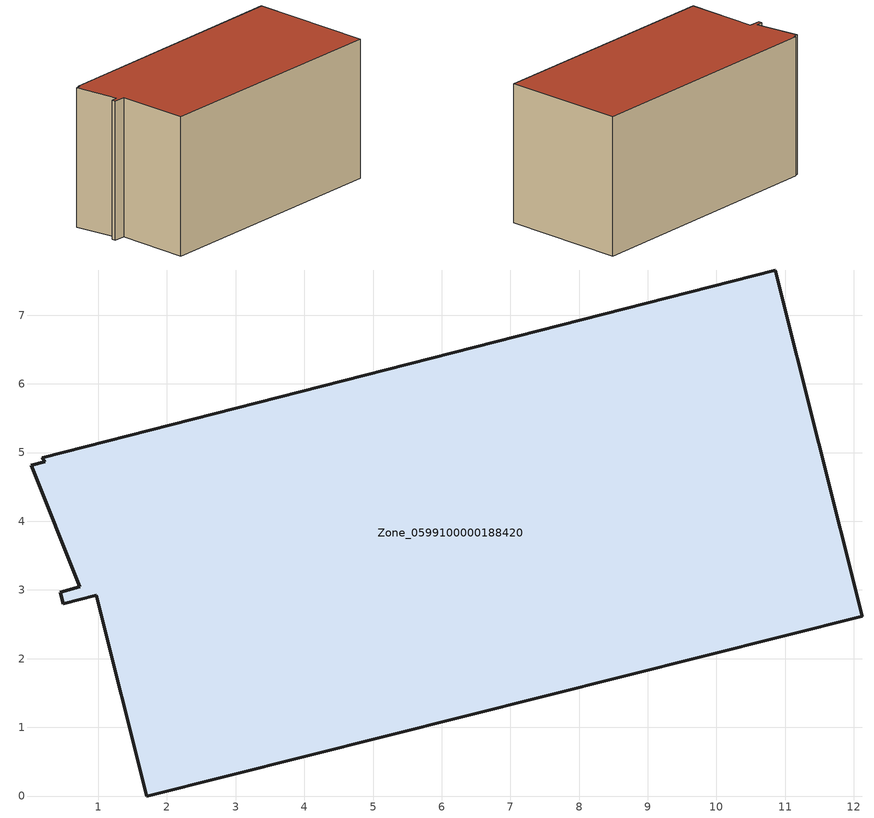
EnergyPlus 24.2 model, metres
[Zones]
Zone_0599100000188420
 floor ground (C_G): 10.86,7.66 12.12,2.62 1.7,0 0.97,2.92 0.49,2.8 0.45,2.97 0.73,3.05 0.03,4.81 0.22,4.86 0.19,4.93 z0
 wall outside (C_F): 0.45,2.97 0.49,2.8 0.97,2.92 1.7,0 12.12,2.62 10.86,7.66 0.19,4.93 0.22,4.86 0.03,4.81 0.73,3.05 0.45,2.97 z0:5.94
 roof outside (C_R): 10.86,7.66 0.19,4.93 0.22,4.86 0.03,4.81 0.73,3.05 0.45,2.97 0.49,2.8 0.97,2.92 1.7,0 12.12,2.62 z5.94
[BUILDING]
Pand.0599100000188420: North Axis=0; Terrain=City; Loads Convergence Tolerance Value=0.04; Temperature Convergence Tolerance Value=0.4; Solar Distribution=FullExterior; Maximum Number of Warmup Days=25; Minimum Number of Warmup Days=1
[Site:Location]
Rotterdam.The.Hague.AP_ZH_NLD Design_Conditions: Latitude=51.96; Longitude=4.45; Time Zone=1; Elevation=-4.5
[SITE:GROUNDTEMPERATURE:BUILDINGSURFACE]
18, 18, 18, 18, 18, 18, 18, 18, 18, 18, 18, 18
[MATERIAL] Thermal Absorptance=0.9; Solar Absorptance=0.7; Visible Absorptance=0.7
Name | Roughness | Thickness | Conductivity | Density | Specific Heat
G.TI.1992-2005 | MediumSmooth | 0.15 | 0.06 | 540 | 1210
F.TI.1992-2005 | Rough | 0.3 | 0.12 | 1920 | 840
R.TI.1992-2005 | MediumRough | 0.2 | 0.08 | 1500 | 1000
[CONSTRUCTION]
C_G: G.TI.1992-2005
C_F: F.TI.1992-2005
C_R: R.TI.1992-2005
[ZONE]
Zone_0599100000188420: Type=1; Multiplier=1; Ceiling Height=Autocalculate; Volume=Autocalculate; Floor Area=autocalculate; Part of Total Floor Area=Yes
[ZONEINFILTRATION:DESIGNFLOWRATE]
Infil_Zone_0599100000188420: Zone or ZoneList or Space or SpaceList=Zone_0599100000188420; Schedule=AlwaysOn; Design Flow Rate Calculation Method=Flow/Area; Flow Rate per Floor Area=0.0015; Constant Term Coefficient=1; Temperature Term Coefficient=0; Velocity Term Coefficient=0; Velocity Squared Term Coefficient=0
[HVACTEMPLATE:ZONE:IDEALLOADSAIRSYSTEM]
Zone_0599100000188420: Maximum Heating Supply Air Temperature=50; Minimum Cooling Supply Air Temperature=13; Maximum Heating Supply Air Humidity Ratio=0.0156; Minimum Cooling Supply Air Humidity Ratio=0.0077; Heating Limit=NoLimit; Cooling Limit=NoLimit; Dehumidification Control Type=ConstantSensibleHeatRatio; Cooling Sensible Heat Ratio=0.7; Dehumidification Setpoint=60; Humidification Control Type=None; Humidification Setpoint=30; Outdoor Air Method=None; Outdoor Air Flow Rate per Person=0.00944; Outdoor Air Flow Rate per Zone Floor Area=0; Outdoor Air Flow Rate per Zone=0; Demand Controlled Ventilation Type=None; Outdoor Air Economizer Type=NoEconomizer; Heat Recovery Type=None; Sensible Heat Recovery Effectiveness=0.7; Latent Heat Recovery Effectiveness=0.65
[ZONECONTROL:THERMOSTAT]
ThermostatControl_Zone_0599100000188420: Zone or ZoneList=Zone_0599100000188420; Control Type Schedule=DualSetpointControlType; Control 1=Thermostat_Zone_0599100000188420; Temperature Difference Between Cutout And Setpoint=0
[THERMOSTATSETPOINT:DUALSETPOINT]
Thermostat_Zone_0599100000188420: Heating Setpoint Temperature Schedule=HeatingSetpoint_Zone_0599100000188420; Cooling Setpoint Temperature Schedule=CoolingSetpoint_Zone_0599100000188420
[SCHEDULE:COMPACT]
HeatingSetpoint_Zone_0599100000188420: Through: 12/31, For: AllDays, Until: 24:00, 21
CoolingSetpoint_Zone_0599100000188420: Through: 12/31, For: AllDays, Until: 24:00, 24
DualSetpointControlType: Through: 12/31, For: AllDays, Until: 24:00, 4
AlwaysOn: Through: 12/31, For: AllDays, Until: 24:00, 1
